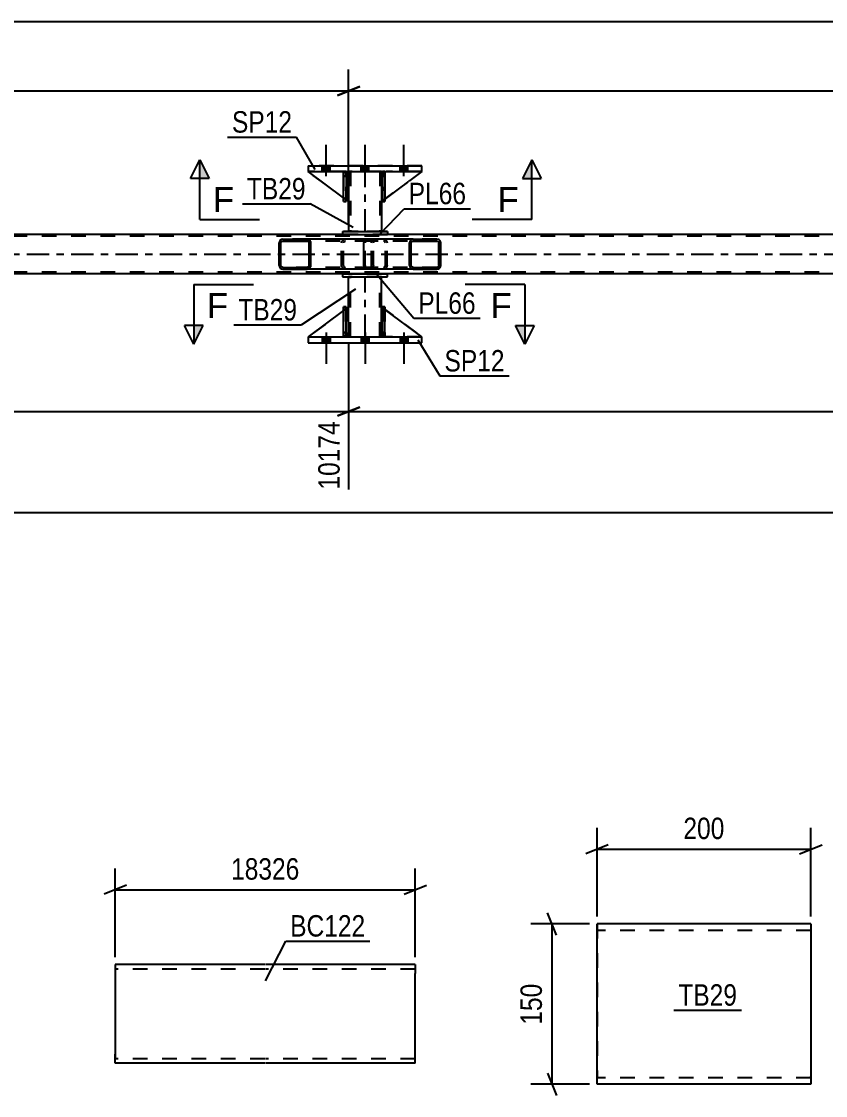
# Model space of a CAD drawing. Header units: millimetres. Extents: x 0 to 841, y 0 to 594.
# Drawn here: x 447.6 to 555, y 128.1 to 271.7 of the extents above; entities that cross this region are included whole.
import ezdxf

# ---------------------------------------------------------------- set-up
doc = ezdxf.new("R2010")
doc.units = ezdxf.units.MM
doc.linetypes.add('DXK_LINE_DOT2', pattern=[3.9198, 1.9599, -1.9599])
doc.linetypes.add('DXK_LINE_DOT3', pattern=[5.9187, 2.979, -0.9799, 0.9799, -0.9799])
doc.styles.add('Arial', font='ARIAL.TTF', dxfattribs={"height": 0.2})
doc.styles.add('Arial Narrow', font='ARIALN.TTF', dxfattribs={"height": 0.2})

# ---------------------------------------------------------------- blocks, each defined once
blk = doc.blocks.new('Bolt-272366259-3240 - 3237')
at = {"linetype": 'Continuous'}
for points in [[(487.76, 251.58), (488.8, 251.58), (488.8, 252.38), (487.76, 252.38)], [(487.76, 251.58), (488.8, 251.58), (488.8, 252.38), (487.76, 252.38)], [(487.76, 251.58), (488.8, 251.58), (488.8, 252.38), (487.76, 252.38)], [(492.96, 251.58), (494, 251.58), (494, 252.38), (492.96, 252.38)], [(492.96, 251.58), (494, 251.58), (494, 252.38), (492.96, 252.38)], [(498.16, 251.58), (499.2, 251.58), (499.2, 252.38), (498.16, 252.38)], [(498.16, 251.58), (499.2, 251.58), (499.2, 252.38), (498.16, 252.38)], [(498.16, 251.58), (499.2, 251.58), (499.2, 252.38), (498.16, 252.38)]]:
    blk.add_hatch(color=1, dxfattribs=at).paths.add_polyline_path(points)
at = {"color": 1, "linetype": 'Continuous'}
for p, q in [((488.28, 250.98), (488.28, 255.18)), ((488.28, 250.98), (488.28, 255.18)), ((488.28, 250.98), (488.28, 255.18)), ((493.48, 250.98), (493.48, 255.18)), ((493.48, 250.98), (493.48, 255.18)), ((498.68, 250.98), (498.68, 255.18)), ((498.68, 250.98), (498.68, 255.18)), ((498.68, 250.98), (498.68, 255.18)), ((487.76, 251.58), (487.76, 252.38)), ((487.76, 251.58), (487.76, 252.38)), ((487.76, 251.58), (487.76, 252.38)), ((488.8, 251.58), (488.8, 252.38)), ((488.8, 251.58), (488.8, 252.38)), ((488.8, 251.58), (488.8, 252.38)), ((492.96, 251.58), (492.96, 252.38)), ((492.96, 251.58), (492.96, 252.38)), ((494, 251.58), (494, 252.38)), ((494, 251.58), (494, 252.38)), ((498.16, 251.58), (498.16, 252.38)), ((498.16, 251.58), (498.16, 252.38)), ((498.16, 251.58), (498.16, 252.38)), ((499.2, 251.58), (499.2, 252.38)), ((499.2, 251.58), (499.2, 252.38)), ((499.2, 251.58), (499.2, 252.38))]:
    blk.add_line(p, q, dxfattribs=at)
blk = doc.blocks.new('Bolt-272366259-3239 - 3237')
at = {"linetype": 'Continuous'}
for points in [[(488.8, 229.5), (487.76, 229.5), (487.76, 228.7), (488.8, 228.7)], [(488.8, 229.5), (487.76, 229.5), (487.76, 228.7), (488.8, 228.7)], [(488.8, 229.5), (487.76, 229.5), (487.76, 228.7), (488.8, 228.7)], [(494, 229.5), (492.96, 229.5), (492.96, 228.7), (494, 228.7)], [(494, 229.5), (492.96, 229.5), (492.96, 228.7), (494, 228.7)], [(499.2, 229.5), (498.16, 229.5), (498.16, 228.7), (499.2, 228.7)], [(499.2, 229.5), (498.16, 229.5), (498.16, 228.7), (499.2, 228.7)], [(499.2, 229.5), (498.16, 229.5), (498.16, 228.7), (499.2, 228.7)]]:
    blk.add_hatch(color=1, dxfattribs=at).paths.add_polyline_path(points)
at = {"color": 1, "linetype": 'Continuous'}
for p, q in [((488.28, 230.1), (488.28, 225.9)), ((488.28, 230.1), (488.28, 225.9)), ((488.28, 230.1), (488.28, 225.9)), ((493.48, 230.1), (493.48, 225.9)), ((493.48, 230.1), (493.48, 225.9)), ((498.68, 230.1), (498.68, 225.9)), ((498.68, 230.1), (498.68, 225.9)), ((498.68, 230.1), (498.68, 225.9)), ((487.76, 229.5), (487.76, 228.7)), ((487.76, 229.5), (487.76, 228.7)), ((487.76, 229.5), (487.76, 228.7)), ((488.8, 229.5), (488.8, 228.7)), ((488.8, 229.5), (488.8, 228.7)), ((488.8, 229.5), (488.8, 228.7)), ((492.96, 229.5), (492.96, 228.7)), ((492.96, 229.5), (492.96, 228.7)), ((494, 229.5), (494, 228.7)), ((494, 229.5), (494, 228.7)), ((498.16, 229.5), (498.16, 228.7)), ((498.16, 229.5), (498.16, 228.7)), ((498.16, 229.5), (498.16, 228.7)), ((499.2, 229.5), (499.2, 228.7)), ((499.2, 229.5), (499.2, 228.7)), ((499.2, 229.5), (499.2, 228.7))]:
    blk.add_line(p, q, dxfattribs=at)
blk = doc.blocks.new('Part-272366259-3374 - 3237')
at = {"color": 7, "linetype": 'DXK_LINE_DOT2'}
for p, q in [((495.68, 230.1), (495.68, 233.5)), ((495.68, 233.5), (501.08, 229.5)), ((495.68, 233.5), (495.68, 230.1)), ((496.28, 229.5), (495.68, 230.1)), ((495.68, 230.1), (495.68, 230.1)), ((495.68, 230.1), (496.28, 229.5)), ((501.08, 229.5), (496.28, 229.5))]:
    blk.add_line(p, q, dxfattribs=at)
blk = doc.blocks.new('Part-272366259-3257 - 3237')
at = {"color": 2, "linetype": 'Continuous'}
for p, q in [((491.28, 233.5), (491.28, 237.5)), ((495.68, 233.5), (495.68, 237.5)), ((491.28, 229.5), (491.28, 230.1)), ((495.68, 229.5), (495.68, 230.1))]:
    blk.add_line(p, q, dxfattribs=at)
at = {"color": 7, "linetype": 'DXK_LINE_DOT2'}
for p, q in [((495.68, 237.5), (491.28, 237.5)), ((491.52, 229.5), (491.52, 237.5)), ((495.44, 229.5), (495.44, 237.5)), ((491.28, 230.1), (491.28, 233.5)), ((495.68, 230.1), (495.68, 233.5)), ((491.28, 229.5), (495.68, 229.5))]:
    blk.add_line(p, q, dxfattribs=at)
at = {"color": 7, "linetype": 'DXK_LINE_DOT3'}
blk.add_line((493.48, 229.5), (493.48, 237.5), dxfattribs=at)
blk = doc.blocks.new('Part-272366259-3321 - 3237')
at = {"color": 2, "linetype": 'Continuous'}
for p, q in [((491.28, 251.58), (491.28, 250.98)), ((495.68, 251.58), (495.68, 250.98)), ((491.28, 247.58), (491.28, 243.58)), ((495.68, 247.58), (495.68, 243.58))]:
    blk.add_line(p, q, dxfattribs=at)
at = {"color": 7, "linetype": 'DXK_LINE_DOT2'}
for p, q in [((495.68, 251.58), (491.28, 251.58)), ((491.52, 251.58), (491.52, 243.58)), ((495.44, 251.58), (495.44, 243.58)), ((491.28, 250.98), (491.28, 247.58)), ((495.68, 250.98), (495.68, 247.58)), ((495.68, 243.58), (491.28, 243.58))]:
    blk.add_line(p, q, dxfattribs=at)
at = {"color": 7, "linetype": 'DXK_LINE_DOT3'}
blk.add_line((493.48, 243.58), (493.48, 251.58), dxfattribs=at)
blk = doc.blocks.new('Part-272366259-3393 - 3237')
at = {"color": 7, "linetype": 'DXK_LINE_DOT2'}
for p, q in [((491.28, 233.5), (485.88, 229.5)), ((491.28, 230.1), (491.28, 233.5)), ((490.68, 229.5), (491.28, 230.1)), ((485.88, 229.5), (490.68, 229.5))]:
    blk.add_line(p, q, dxfattribs=at)
blk = doc.blocks.new('Part-272366259-3258 - 3237')
at = {"color": 7, "linetype": 'DXK_LINE_DOT2'}
for p, q in [((495.81, 250.98), (495.81, 251.58)), ((495.81, 251.58), (495.81, 251.58)), ((495.81, 251.58), (495.81, 247.58)), ((495.81, 251.58), (496.13, 251.58)), ((496.13, 251.58), (496.13, 250.98)), ((496.13, 247.58), (496.13, 251.58)), ((495.81, 247.58), (495.81, 250.98)), ((495.81, 250.98), (496.13, 250.98)), ((496.13, 250.98), (496.13, 247.58)), ((495.81, 247.58), (496.13, 247.58))]:
    blk.add_line(p, q, dxfattribs=at)
blk = doc.blocks.new('Part-272366259-3388 - 3237')
at = {"linetype": 'Continuous'}
h = blk.add_hatch(dxfattribs=at)
h.set_pattern_fill('', scale=0.7, style=0, pattern_type=0)
h.set_pattern_definition([(45, (503.5504, 242.2488), (-1.57154, 1.57154), [])])
h.paths.add_polyline_path([(503.59, 242.07), (503.55, 242.25), (503.44, 242.4), (503.28, 242.51), (503.09, 242.55), (499.9, 242.55), (499.71, 242.51), (499.55, 242.4), (499.44, 242.25), (499.4, 242.07), (499.4, 239.03), (499.44, 238.84), (499.55, 238.69), (499.71, 238.58), (499.9, 238.55), (503.09, 238.55), (503.28, 238.58), (503.44, 238.69), (503.55, 238.84), (503.59, 239.03)])
h.paths.add_polyline_path([(503.32, 238.93), (503.26, 238.86), (503.18, 238.8), (503.09, 238.79), (499.9, 238.79), (499.81, 238.8), (499.72, 238.86), (499.67, 238.93), (499.65, 239.03), (499.65, 242.07), (499.67, 242.16), (499.72, 242.23), (499.81, 242.29), (499.9, 242.31), (503.09, 242.31), (503.18, 242.29), (503.26, 242.23), (503.32, 242.16), (503.34, 242.07), (503.34, 239.03)])
at = {"color": 2, "linetype": 'Continuous'}
for p, q in [((493.33, 242.07), (493.35, 242.25)), ((493.33, 239.03), (493.33, 242.07)), ((493.35, 242.25), (493.41, 242.4)), ((493.41, 242.4), (493.5, 242.51)), ((493.5, 242.51), (493.6, 242.55)), ((499.9, 242.55), (493.6, 242.55)), ((499.44, 242.25), (499.4, 242.07)), ((499.4, 239.03), (499.4, 242.07)), ((499.65, 242.07), (499.67, 242.16)), ((499.65, 239.03), (499.65, 242.07)), ((499.67, 242.16), (499.72, 242.23)), ((499.9, 242.55), (499.71, 242.51)), ((499.72, 242.23), (499.81, 242.29)), ((499.81, 242.29), (499.9, 242.31)), ((499.9, 242.55), (503.09, 242.55)), ((499.9, 242.31), (503.09, 242.31)), ((503.28, 242.51), (503.09, 242.55)), ((503.09, 242.31), (503.18, 242.29)), ((503.18, 242.29), (503.26, 242.23)), ((503.26, 242.23), (503.32, 242.16)), ((503.32, 242.16), (503.34, 242.07)), ((503.34, 239.03), (503.34, 242.07)), ((503.59, 242.07), (503.55, 242.25)), ((503.59, 239.03), (503.59, 242.07)), ((493.35, 238.84), (493.33, 239.03)), ((493.41, 238.69), (493.35, 238.84)), ((493.5, 238.58), (493.41, 238.69)), ((493.6, 238.55), (493.5, 238.58)), ((499.9, 238.55), (493.6, 238.55)), ((499.4, 239.03), (499.44, 238.84)), ((499.67, 238.93), (499.65, 239.03)), ((499.72, 238.86), (499.67, 238.93)), ((499.71, 238.58), (499.9, 238.55)), ((499.81, 238.8), (499.72, 238.86)), ((499.9, 238.79), (499.81, 238.8)), ((499.9, 238.79), (503.09, 238.79)), ((499.9, 238.55), (503.09, 238.55)), ((503.18, 238.8), (503.09, 238.79)), ((503.09, 238.55), (503.28, 238.58)), ((503.26, 238.86), (503.18, 238.8)), ((503.32, 238.93), (503.26, 238.86)), ((503.34, 239.03), (503.32, 238.93)), ((503.55, 238.84), (503.59, 239.03))]:
    blk.add_line(p, q, dxfattribs=at)
at = {"color": 7, "linetype": 'DXK_LINE_DOT2'}
for p, q in [((493.48, 242.16), (493.47, 242.07)), ((493.47, 239.03), (493.47, 242.07)), ((493.51, 242.23), (493.48, 242.16)), ((493.55, 242.29), (493.51, 242.23)), ((493.6, 242.31), (493.55, 242.29)), ((503.09, 242.31), (493.6, 242.31)), ((494.59, 242.31), (494.59, 242.55)), ((495.94, 242.55), (496.13, 242.51)), ((496.03, 242.29), (495.94, 242.31)), ((496.11, 242.23), (496.03, 242.29)), ((496.17, 242.16), (496.11, 242.23)), ((496.19, 242.07), (496.17, 242.16)), ((496.19, 239.03), (496.19, 242.07)), ((496.4, 242.25), (496.44, 242.07)), ((496.44, 239.03), (496.44, 242.07)), ((503.09, 242.55), (499.9, 242.55)), ((493.47, 239.03), (493.48, 238.93)), ((493.48, 238.93), (493.51, 238.86)), ((493.51, 238.86), (493.55, 238.8)), ((493.55, 238.8), (493.6, 238.79)), ((503.09, 238.79), (493.6, 238.79)), ((494.59, 238.55), (494.59, 238.79)), ((495.94, 238.79), (496.03, 238.8)), ((496.13, 238.58), (495.94, 238.55)), ((496.03, 238.8), (496.11, 238.86)), ((496.11, 238.86), (496.17, 238.93)), ((496.17, 238.93), (496.19, 239.03)), ((496.44, 239.03), (496.4, 238.84)), ((503.09, 238.55), (499.9, 238.55))]:
    blk.add_line(p, q, dxfattribs=at)
for centre, start, end in [((495.95, 242.05), 23.8494, 68.8059), ((495.95, 239.04), 291.1941, 336.1506)]:
    blk.add_arc(centre, 0.492, start, end, dxfattribs=at)
at = {"color": 2, "linetype": 'Continuous'}
for centre, start, end in [((499.89, 242.05), 111.1941, 156.1506), ((503.1, 242.05), 23.8494, 68.8059), ((499.89, 239.04), 203.8494, 248.8059), ((503.1, 239.04), 291.1941, 336.1506)]:
    blk.add_arc(centre, 0.492, start, end, dxfattribs=at)
blk = doc.blocks.new('Part-272366259-3263 - 3237')
at = {"color": 2, "linetype": 'Continuous'}
for p, q in [((485.88, 252.38), (501.08, 252.38)), ((485.88, 252.38), (485.88, 251.58)), ((485.88, 251.58), (501.08, 251.58)), ((501.08, 251.58), (501.08, 252.38))]:
    blk.add_line(p, q, dxfattribs=at)
at = {"color": 7, "linetype": 'DXK_LINE_DOT2'}
for p, q in [((501.08, 252.38), (485.88, 252.38)), ((485.88, 251.58), (501.08, 251.58))]:
    blk.add_line(p, q, dxfattribs=at)
blk = doc.blocks.new('Part-272366259-3264 - 3237')
at = {"linetype": 'Continuous'}
h = blk.add_hatch(dxfattribs=at)
h.set_pattern_fill('', scale=0.7, style=0, pattern_type=0)
h.set_pattern_definition([(45, (486.2054, 242.2488), (-1.57154, 1.57154), [])])
h.paths.add_polyline_path([(486.24, 242.07), (486.21, 242.25), (486.09, 242.4), (485.93, 242.51), (485.73, 242.55), (482.5, 242.55), (482.3, 242.51), (482.14, 242.4), (482.03, 242.25), (481.99, 242.07), (481.99, 239.03), (482.03, 238.84), (482.14, 238.69), (482.3, 238.58), (482.5, 238.55), (485.73, 238.55), (485.93, 238.58), (486.09, 238.69), (486.21, 238.84), (486.24, 239.03)])
h.paths.add_polyline_path([(485.97, 238.93), (485.91, 238.86), (485.83, 238.8), (485.73, 238.79), (482.5, 238.79), (482.4, 238.8), (482.32, 238.86), (482.26, 238.93), (482.24, 239.03), (482.24, 242.07), (482.26, 242.16), (482.32, 242.23), (482.4, 242.29), (482.5, 242.31), (485.73, 242.31), (485.83, 242.29), (485.91, 242.23), (485.97, 242.16), (485.99, 242.07), (485.99, 239.03)])
at = {"color": 2, "linetype": 'Continuous'}
for p, q in [((482.03, 242.25), (481.99, 242.07)), ((481.99, 239.03), (481.99, 242.07)), ((482.24, 242.07), (482.26, 242.16)), ((482.24, 239.03), (482.24, 242.07)), ((482.26, 242.16), (482.32, 242.23)), ((482.5, 242.55), (482.3, 242.51)), ((482.32, 242.23), (482.4, 242.29)), ((482.4, 242.29), (482.5, 242.31)), ((482.5, 242.55), (485.73, 242.55)), ((482.5, 242.31), (485.73, 242.31)), ((493.6, 242.55), (485.73, 242.55)), ((485.93, 242.51), (485.73, 242.55)), ((485.73, 242.31), (485.83, 242.29)), ((485.83, 242.29), (485.91, 242.23)), ((485.91, 242.23), (485.97, 242.16)), ((485.97, 242.16), (485.99, 242.07)), ((485.99, 239.03), (485.99, 242.07)), ((486.24, 242.07), (486.21, 242.25)), ((486.24, 239.03), (486.24, 242.07)), ((481.99, 239.03), (482.03, 238.84)), ((482.26, 238.93), (482.24, 239.03)), ((482.32, 238.86), (482.26, 238.93)), ((482.3, 238.58), (482.5, 238.55)), ((482.4, 238.8), (482.32, 238.86)), ((482.5, 238.79), (482.4, 238.8)), ((482.5, 238.79), (485.73, 238.79)), ((482.5, 238.55), (485.73, 238.55)), ((485.83, 238.8), (485.73, 238.79)), ((485.73, 238.55), (485.93, 238.58)), ((493.6, 238.55), (485.73, 238.55)), ((485.91, 238.86), (485.83, 238.8)), ((485.97, 238.93), (485.91, 238.86)), ((485.99, 239.03), (485.97, 238.93)), ((486.21, 238.84), (486.24, 239.03))]:
    blk.add_line(p, q, dxfattribs=at)
at = {"color": 7, "linetype": 'DXK_LINE_DOT2'}
for p, q in [((485.73, 242.55), (482.5, 242.55)), ((494.08, 242.31), (482.5, 242.31)), ((490.34, 242.07), (490.38, 242.25)), ((490.34, 239.03), (490.34, 242.07)), ((490.61, 242.16), (490.59, 242.07)), ((490.59, 239.03), (490.59, 242.07)), ((490.67, 242.23), (490.61, 242.16)), ((490.65, 242.51), (490.85, 242.55)), ((490.67, 242.23), (490.69, 242.25)), ((490.69, 242.25), (490.75, 242.29)), ((490.75, 242.29), (490.85, 242.31)), ((494.08, 242.55), (493.6, 242.55)), ((494.08, 242.55), (494.28, 242.51)), ((494.18, 242.29), (494.08, 242.31)), ((494.26, 242.23), (494.18, 242.29)), ((494.32, 242.16), (494.26, 242.23)), ((494.34, 242.07), (494.32, 242.16)), ((494.34, 239.03), (494.34, 242.07)), ((494.55, 242.25), (494.59, 242.07)), ((494.59, 239.03), (494.59, 242.07)), ((494.08, 238.79), (482.5, 238.79)), ((485.73, 238.55), (482.5, 238.55)), ((490.38, 238.84), (490.34, 239.03)), ((490.59, 239.03), (490.61, 238.93)), ((490.61, 238.93), (490.67, 238.86)), ((490.85, 238.55), (490.65, 238.58)), ((490.67, 238.86), (490.75, 238.8)), ((490.75, 238.8), (490.85, 238.79)), ((494.08, 238.55), (493.6, 238.55)), ((494.08, 238.79), (494.18, 238.8)), ((494.28, 238.58), (494.08, 238.55)), ((494.18, 238.8), (494.26, 238.86)), ((494.26, 238.86), (494.32, 238.93)), ((494.32, 238.93), (494.34, 239.03)), ((494.59, 239.03), (494.55, 238.84))]:
    blk.add_line(p, q, dxfattribs=at)
at = {"color": 2, "linetype": 'Continuous'}
for centre, start, end in [((482.48, 242.04), 110.7583, 155.68), ((485.75, 242.04), 24.32, 69.2417), ((482.48, 239.05), 204.32, 249.2417), ((485.75, 239.05), 290.7583, 335.68)]:
    blk.add_arc(centre, 0.496, start, end, dxfattribs=at)
at = {"color": 7, "linetype": 'DXK_LINE_DOT2'}
for centre, start, end in [((490.83, 242.04), 110.7583, 155.68), ((494.1, 242.04), 24.32, 69.2417), ((490.83, 239.05), 204.32, 249.2417), ((494.1, 239.05), 290.7583, 335.68)]:
    blk.add_arc(centre, 0.496, start, end, dxfattribs=at)
blk = doc.blocks.new('Part-272366259-3265 - 3237')
at = {"color": 7, "linetype": 'DXK_LINE_DOT2'}
for p, q in [((490.61, 250.98), (490.61, 251.58)), ((490.61, 251.58), (490.61, 251.58)), ((490.61, 251.58), (490.61, 247.58)), ((490.61, 251.58), (490.93, 251.58)), ((490.93, 251.58), (490.93, 250.98)), ((490.93, 247.58), (490.93, 251.58)), ((490.61, 247.58), (490.61, 250.98)), ((490.61, 250.98), (490.93, 250.98)), ((490.93, 250.98), (490.93, 247.58)), ((490.61, 247.58), (490.93, 247.58))]:
    blk.add_line(p, q, dxfattribs=at)
blk = doc.blocks.new('Part-272366259-3266 - 3237')
at = {"color": 2, "linetype": 'Continuous'}
for p, q in [((496.13, 251.58), (495.81, 251.58)), ((495.81, 247.58), (495.81, 251.58)), ((496.13, 251.58), (496.13, 251.58)), ((496.13, 251.58), (496.13, 247.58)), ((496.13, 247.58), (495.81, 247.58))]:
    blk.add_line(p, q, dxfattribs=at)
at = {"color": 7, "linetype": 'DXK_LINE_DOT2'}
for p, q in [((495.81, 251.58), (495.81, 250.98)), ((496.13, 250.98), (496.13, 251.58)), ((496.13, 250.98), (495.81, 250.98)), ((495.81, 250.98), (495.81, 247.58)), ((496.13, 247.58), (496.13, 250.98))]:
    blk.add_line(p, q, dxfattribs=at)
blk = doc.blocks.new('Part-272366259-3267 - 3237')
at = {"color": 2, "linetype": 'Continuous'}
for p, q in [((490.93, 251.58), (490.61, 251.58)), ((490.61, 247.58), (490.61, 251.58)), ((490.93, 251.58), (490.93, 251.58)), ((490.93, 251.58), (490.93, 247.58)), ((490.93, 247.58), (490.61, 247.58))]:
    blk.add_line(p, q, dxfattribs=at)
at = {"color": 7, "linetype": 'DXK_LINE_DOT2'}
for p, q in [((490.61, 251.58), (490.61, 250.98)), ((490.93, 250.98), (490.93, 251.58)), ((490.93, 250.98), (490.61, 250.98)), ((490.61, 250.98), (490.61, 247.58)), ((490.93, 247.58), (490.93, 250.98))]:
    blk.add_line(p, q, dxfattribs=at)
blk = doc.blocks.new('Part-272366259-3270 - 3237')
at = {"color": 7, "linetype": 'DXK_LINE_DOT2'}
for p, q in [((491.28, 247.58), (485.88, 251.58)), ((485.88, 251.58), (490.68, 251.58)), ((490.68, 251.58), (491.28, 250.98)), ((491.28, 250.98), (491.28, 247.58))]:
    blk.add_line(p, q, dxfattribs=at)
blk = doc.blocks.new('Part-272366259-3355 - 3237')
at = {"color": 2, "linetype": 'Continuous'}
for p, q in [((490.48, 237.9), (490.48, 237.5)), ((490.48, 237.9), (496.48, 237.9)), ((490.48, 237.5), (496.48, 237.5)), ((496.48, 237.5), (496.48, 237.9))]:
    blk.add_line(p, q, dxfattribs=at)
at = {"color": 7, "linetype": 'DXK_LINE_DOT2'}
for p, q in [((496.48, 237.9), (490.48, 237.9)), ((490.48, 237.5), (496.48, 237.5))]:
    blk.add_line(p, q, dxfattribs=at)
blk = doc.blocks.new('Part-272366259-3298 - 3237')
at = {"color": 7, "linetype": 'DXK_LINE_DOT2'}
for p, q in [((758, 242.95), (99.08, 242.95)), ((496.48, 243.19), (490.48, 243.19)), ((758, 238.15), (99.08, 238.15))]:
    blk.add_line(p, q, dxfattribs=at)
at = {"color": 2, "linetype": 'Continuous'}
for p, q in [((490.48, 243.19), (241.07, 243.19)), ((660.75, 243.19), (496.48, 243.19)), ((758, 237.91), (241.07, 237.91))]:
    blk.add_line(p, q, dxfattribs=at)
at = {"color": 7, "linetype": 'DXK_LINE_DOT3'}
blk.add_line((99.08, 240.55), (758, 240.55), dxfattribs=at)
blk = doc.blocks.new('Part-272366259-3301 - 3237')
at = {"color": 7, "linetype": 'DXK_LINE_DOT2'}
for p, q in [((495.68, 250.98), (496.28, 251.58)), ((496.13, 251.43), (495.81, 251.11)), ((501.08, 251.58), (496.28, 251.58)), ((495.68, 250.98), (495.68, 247.58)), ((495.68, 247.58), (496.13, 247.91))]:
    blk.add_line(p, q, dxfattribs=at)
at = {"color": 2, "linetype": 'Continuous'}
for p, q in [((496.28, 251.58), (496.13, 251.43)), ((501.08, 251.58), (496.13, 247.91)), ((495.81, 251.11), (495.68, 250.98)), ((495.68, 250.98), (495.68, 247.58)), ((495.68, 250.98), (495.68, 250.98)), ((495.81, 247.68), (495.68, 247.58))]:
    blk.add_line(p, q, dxfattribs=at)
blk = doc.blocks.new('Part-272366259-3302 - 3237')
at = {"color": 7, "linetype": 'DXK_LINE_DOT2'}
for p, q in [((496.13, 233.5), (495.81, 233.5)), ((495.81, 230.1), (495.81, 233.5)), ((495.81, 229.5), (495.81, 233.5)), ((496.13, 233.5), (496.13, 230.1)), ((496.13, 229.5), (496.13, 233.5)), ((496.13, 230.1), (495.81, 230.1)), ((495.81, 229.5), (495.81, 230.1)), ((496.13, 230.1), (496.13, 229.5)), ((496.13, 229.5), (495.81, 229.5)), ((496.13, 229.5), (496.13, 229.5))]:
    blk.add_line(p, q, dxfattribs=at)
blk = doc.blocks.new('Part-272366259-3371 - 3237')
at = {"color": 2, "linetype": 'Continuous'}
for p, q in [((490.61, 233.01), (485.89, 229.5)), ((491.28, 233.5), (490.93, 233.24)), ((491.28, 230.1), (491.28, 233.5)), ((491.28, 230.1), (490.93, 229.75))]:
    blk.add_line(p, q, dxfattribs=at)
at = {"color": 7, "linetype": 'DXK_LINE_DOT2'}
for p, q in [((490.93, 233.24), (490.61, 233.01)), ((490.68, 229.5), (490.93, 229.75)), ((485.88, 229.5), (485.89, 229.5)), ((485.89, 229.5), (485.88, 229.5)), ((485.88, 229.5), (490.68, 229.5))]:
    blk.add_line(p, q, dxfattribs=at)
blk = doc.blocks.new('Part-272366259-3308 - 3237')
at = {"color": 2, "linetype": 'Continuous'}
for p, q in [((490.61, 248.08), (485.88, 251.58)), ((490.93, 251.34), (491.28, 250.98)), ((491.28, 250.98), (491.28, 247.58)), ((491.28, 247.58), (490.93, 247.85))]:
    blk.add_line(p, q, dxfattribs=at)
at = {"color": 7, "linetype": 'DXK_LINE_DOT2'}
for p, q in [((490.68, 251.58), (485.88, 251.58)), ((490.93, 251.34), (490.68, 251.58)), ((490.93, 247.85), (490.61, 248.08))]:
    blk.add_line(p, q, dxfattribs=at)
blk = doc.blocks.new('Part-272366259-3311 - 3237')
at = {"color": 7, "linetype": 'DXK_LINE_DOT2'}
for p, q in [((496.28, 251.58), (495.68, 250.98)), ((495.68, 247.58), (501.08, 251.58)), ((495.68, 250.98), (496.28, 251.58)), ((501.08, 251.58), (496.28, 251.58)), ((495.68, 250.98), (495.68, 247.58)), ((495.68, 250.98), (495.68, 250.98)), ((495.68, 250.98), (495.68, 247.58))]:
    blk.add_line(p, q, dxfattribs=at)
blk = doc.blocks.new('Part-272366259-3326 - 3237')
at = {"color": 2, "linetype": 'Continuous'}
for p, q in [((490.48, 243.58), (490.48, 243.18)), ((490.48, 243.58), (496.48, 243.58)), ((490.48, 243.18), (496.48, 243.18)), ((496.48, 243.58), (496.48, 243.18))]:
    blk.add_line(p, q, dxfattribs=at)
at = {"color": 7, "linetype": 'DXK_LINE_DOT2'}
for p, q in [((496.48, 243.58), (490.48, 243.58)), ((496.48, 243.18), (490.48, 243.18))]:
    blk.add_line(p, q, dxfattribs=at)
blk = doc.blocks.new('Part-272366259-3377 - 3237')
at = {"color": 2, "linetype": 'Continuous'}
for p, q in [((495.68, 233.5), (495.68, 233.5)), ((495.68, 230.1), (495.68, 233.5)), ((495.81, 233.41), (495.68, 233.5)), ((501.08, 229.5), (496.13, 233.17)), ((495.68, 230.1), (495.68, 230.1)), ((495.81, 229.98), (495.68, 230.1)), ((496.28, 229.5), (496.13, 229.66))]:
    blk.add_line(p, q, dxfattribs=at)
at = {"color": 7, "linetype": 'DXK_LINE_DOT2'}
for p, q in [((495.68, 230.1), (495.68, 233.5)), ((496.13, 233.17), (495.81, 233.41)), ((496.28, 229.5), (495.68, 230.1)), ((496.13, 229.66), (495.81, 229.98)), ((501.08, 229.5), (496.28, 229.5))]:
    blk.add_line(p, q, dxfattribs=at)
blk = doc.blocks.new('Part-272366259-3382 - 3237')
at = {"color": 2, "linetype": 'Continuous'}
for p, q in [((485.88, 229.5), (485.88, 228.7)), ((485.88, 229.5), (501.08, 229.5)), ((485.88, 228.7), (501.08, 228.7)), ((501.08, 228.7), (501.08, 229.5))]:
    blk.add_line(p, q, dxfattribs=at)
at = {"color": 7, "linetype": 'DXK_LINE_DOT2'}
for p, q in [((485.88, 229.5), (501.08, 229.5)), ((485.88, 228.7), (501.08, 228.7))]:
    blk.add_line(p, q, dxfattribs=at)
blk = doc.blocks.new('Part-272366259-3389 - 3237')
at = {"color": 2, "linetype": 'Continuous'}
for p, q in [((495.81, 229.5), (495.81, 233.5)), ((495.81, 233.5), (496.13, 233.5)), ((496.13, 229.5), (496.13, 233.5)), ((495.81, 229.5), (495.81, 229.5)), ((496.13, 229.5), (495.81, 229.5))]:
    blk.add_line(p, q, dxfattribs=at)
at = {"color": 7, "linetype": 'DXK_LINE_DOT2'}
for p, q in [((495.81, 233.5), (495.81, 230.1)), ((496.13, 230.1), (496.13, 233.5)), ((495.81, 230.1), (495.81, 229.5)), ((495.81, 230.1), (496.13, 230.1)), ((496.13, 229.5), (496.13, 230.1)), ((495.81, 229.5), (495.81, 229.5))]:
    blk.add_line(p, q, dxfattribs=at)
blk = doc.blocks.new('Part-272366259-3390 - 3237')
at = {"color": 2, "linetype": 'Continuous'}
for p, q in [((490.61, 229.5), (490.61, 233.5)), ((490.61, 233.5), (490.93, 233.5)), ((490.93, 229.5), (490.93, 233.5)), ((490.61, 229.5), (490.61, 229.5)), ((490.93, 229.5), (490.61, 229.5))]:
    blk.add_line(p, q, dxfattribs=at)
at = {"color": 7, "linetype": 'DXK_LINE_DOT2'}
for p, q in [((490.61, 233.5), (490.61, 230.1)), ((490.93, 230.1), (490.93, 233.5)), ((490.61, 230.1), (490.61, 229.5)), ((490.61, 230.1), (490.93, 230.1)), ((490.93, 229.5), (490.93, 230.1)), ((490.61, 229.5), (490.61, 229.5))]:
    blk.add_line(p, q, dxfattribs=at)
blk = doc.blocks.new('Part-272366259-3420 - 3237')
at = {"color": 7, "linetype": 'DXK_LINE_DOT2'}
for p, q in [((490.93, 233.5), (490.61, 233.5)), ((490.61, 230.1), (490.61, 233.5)), ((490.61, 229.5), (490.61, 233.5)), ((490.93, 233.5), (490.93, 230.1)), ((490.93, 229.5), (490.93, 233.5)), ((490.93, 230.1), (490.61, 230.1)), ((490.61, 229.5), (490.61, 230.1)), ((490.93, 230.1), (490.93, 229.5)), ((490.93, 229.5), (490.61, 229.5)), ((490.93, 229.5), (490.93, 229.5))]:
    blk.add_line(p, q, dxfattribs=at)
blk = doc.blocks.new('Part-272366259-2496 - 2492')
at = {"color": 2, "linetype": 'Continuous'}
for p, q in [((524.48, 149.29), (524.48, 151.01)), ((524.48, 151.01), (524.48, 151.01)), ((553.05, 151.01), (524.48, 151.01)), ((553.05, 151.01), (553.05, 150.88)), ((553.05, 150.88), (553.05, 150.51)), ((553.05, 150.51), (553.05, 149.29)), ((524.48, 129.58), (524.48, 149.29)), ((553.05, 149.29), (553.05, 129.58)), ((524.48, 129.58), (524.48, 129.58)), ((553.05, 129.58), (524.48, 129.58))]:
    blk.add_line(p, q, dxfattribs=at)
at = {"color": 7, "linetype": 'DXK_LINE_DOT2'}
for p, q in [((524.48, 151.01), (524.48, 130.5)), ((524.48, 151.01), (524.48, 151.01)), ((553.05, 151.01), (553.05, 129.58)), ((524.48, 150.15), (524.48, 150.15)), ((553.05, 150.15), (524.48, 150.15)), ((524.48, 150.09), (524.48, 150.15)), ((524.48, 149.95), (524.48, 150.09)), ((524.48, 149.9), (524.48, 149.95)), ((524.48, 149.62), (524.48, 149.9)), ((553.05, 149.95), (553.05, 149.29)), ((524.48, 130.5), (524.48, 130.64)), ((524.48, 130.44), (524.48, 130.5)), ((524.48, 129.58), (524.48, 130.5)), ((524.48, 130.44), (524.48, 130.44)), ((553.05, 130.44), (524.48, 130.44)), ((524.48, 129.58), (524.48, 129.58)), ((553.05, 130.5), (553.05, 130.64)), ((553.05, 130.44), (553.05, 130.5))]:
    blk.add_line(p, q, dxfattribs=at)
blk = doc.blocks.new('Part-272366259-2155 - 2147')
at = {"color": 2, "linetype": 'Continuous'}
for p, q in [((460.09, 145.59), (460.09, 133.59)), ((480.09, 145.59), (460.09, 145.59)), ((500.19, 145.59), (480.19, 145.59)), ((500.19, 145.59), (500.19, 145.5)), ((500.19, 145.5), (500.19, 145.24)), ((500.19, 145.24), (500.19, 144.39)), ((500.19, 133.59), (500.19, 144.39)), ((460.09, 132.75), (460.09, 133.59)), ((500.19, 132.39), (500.19, 133.59)), ((460.09, 132.49), (460.09, 132.75)), ((460.09, 132.39), (460.09, 132.49)), ((480.09, 132.39), (460.09, 132.39)), ((500.19, 132.39), (480.19, 132.39))]:
    blk.add_line(p, q, dxfattribs=at)
at = {"color": 7, "linetype": 'DXK_LINE_DOT2'}
for p, q in [((500.19, 145.24), (500.19, 144.39)), ((480.09, 144.99), (460.09, 144.99)), ((500.19, 144.99), (480.19, 144.99)), ((460.09, 133.04), (460.09, 133.59)), ((460.09, 133.59), (460.09, 133.14)), ((460.09, 132.99), (460.09, 133.04)), ((460.09, 132.99), (460.09, 133.04)), ((460.09, 132.75), (460.09, 133.04)), ((480.09, 132.99), (460.09, 132.99)), ((460.09, 132.49), (460.09, 132.39)), ((500.19, 132.99), (480.19, 132.99)), ((500.19, 132.99), (500.19, 133.04)), ((500.19, 132.39), (500.19, 132.49))]:
    blk.add_line(p, q, dxfattribs=at)
blk = doc.blocks.new('StraightDimension-272366259-3495 - 3237')
at = {"color": 7, "linetype": 'Continuous'}
blk.add_line((89.82, 206), (767.26, 206), dxfattribs=at)
blk = doc.blocks.new('StraightDimension-272366259-3506 - 3237')
at = {"color": 7, "linetype": 'Continuous'}
for p, q in [((491.28, 244.58), (491.28, 265.23)), ((492.78, 262.98), (489.78, 261.78)), ((491.28, 262.38), (661.55, 262.38))]:
    blk.add_line(p, q, dxfattribs=at)
blk = doc.blocks.new('StraightDimension-272366259-3520 - 3237')
at = {"color": 7, "linetype": 'Continuous'}
for p, q in [((491.28, 244.58), (491.28, 265.23)), ((489.78, 261.78), (492.78, 262.98)), ((235.87, 262.38), (491.28, 262.38))]:
    blk.add_line(p, q, dxfattribs=at)
blk = doc.blocks.new('StraightDimension-272366259-3542 - 3237')
at = {"color": 7, "linetype": 'Continuous'}
for p, q in [((491.28, 228.5), (491.28, 209.08)), ((492.78, 220.12), (489.78, 218.92)), ((491.28, 219.52), (661.55, 219.52))]:
    blk.add_line(p, q, dxfattribs=at)
blk = doc.blocks.new('StraightDimension-272366259-3548 - 3237')
at = {"color": 7, "linetype": 'Continuous'}
for p, q in [((491.28, 228.5), (491.28, 209.08)), ((489.78, 218.92), (492.78, 220.12)), ((235.87, 219.52), (491.28, 219.52))]:
    blk.add_line(p, q, dxfattribs=at)
at = {"color": 0, "linetype": 'Continuous'}
blk.add_wipeout([(490.68, 218.82), (486.48, 218.82), (486.48, 208.48), (490.68, 208.48)], dxfattribs=at)
at = {"color": 3, "linetype": 'Continuous', "style": 'Arial Narrow'}
blk.add_text('10174', height=2.863, rotation=90.0002, dxfattribs=at).set_placement((490.08, 209.08))
blk = doc.blocks.new('StraightDimension-272366259-3580 - 3237')
at = {"color": 7, "linetype": 'Continuous'}
blk.add_line((90.46, 271.66), (766.62, 271.66), dxfattribs=at)
blk = doc.blocks.new('StraightDimension-272366259-2510 - 2492')
at = {"color": 7, "linetype": 'Continuous'}
for p, q in [((519.06, 149.51), (517.86, 152.51)), ((523.48, 151.01), (515.61, 151.01)), ((518.46, 129.58), (518.46, 151.01)), ((517.86, 131.08), (519.06, 128.08)), ((523.48, 129.58), (515.61, 129.58))]:
    blk.add_line(p, q, dxfattribs=at)
at = {"color": 0}
blk.add_wipeout([(517.71, 143.64), (513.51, 143.64), (513.51, 136.95), (517.71, 136.95)], dxfattribs=at)
at = {"color": 3, "style": 'Arial Narrow'}
blk.add_text('150', height=2.863, rotation=90.0002, dxfattribs=at).set_placement((517.11, 137.55))
blk = doc.blocks.new('StraightDimension-272366259-2499 - 2492')
at = {"color": 7, "linetype": 'Continuous'}
for p, q in [((524.48, 152.01), (524.48, 163.86)), ((553.05, 152.01), (553.05, 163.86)), ((525.98, 161.61), (522.98, 160.41)), ((524.48, 161.01), (553.05, 161.01)), ((551.55, 160.41), (554.55, 161.61))]:
    blk.add_line(p, q, dxfattribs=at)
at = {"color": 0}
blk.add_wipeout([(542.11, 161.76), (542.11, 165.96), (535.42, 165.96), (535.42, 161.76)], dxfattribs=at)
at = {"color": 3, "style": 'Arial Narrow'}
blk.add_text('200', height=2.863, dxfattribs=at).set_placement((536.02, 162.36))
blk = doc.blocks.new('StraightDimension-272366259-2158 - 2147')
at = {"color": 7, "linetype": 'Continuous'}
for p, q in [((460.09, 146.59), (460.09, 158.44)), ((500.19, 146.59), (500.19, 158.44)), ((461.59, 156.19), (458.59, 154.99)), ((460.09, 155.59), (500.19, 155.59)), ((498.69, 154.99), (501.69, 156.19))]:
    blk.add_line(p, q, dxfattribs=at)
at = {"color": 0}
blk.add_wipeout([(485.31, 156.34), (485.31, 160.54), (474.97, 160.54), (474.97, 156.34)], dxfattribs=at)
at = {"color": 3, "style": 'Arial Narrow'}
blk.add_text('18326', height=2.863, dxfattribs=at).set_placement((475.57, 156.94))
blk = doc.blocks.new('Mark-272366259-3253 - 3237')
at = {"color": 0}
blk.add_wipeout([(484.39, 231.69), (484.39, 234.69), (476.54, 234.69), (476.54, 231.69)], dxfattribs=at)
blk.add_wipeout([(484.39, 231.69), (484.39, 234.69), (476.54, 234.69), (476.54, 231.69)], dxfattribs=at)
at = {"color": 30, "linetype": 'Continuous'}
for p in [(492.18, 235.89), (475.94, 231.09)]:
    blk.add_line(p, (484.99, 231.09), dxfattribs=at)
at = {"color": 3, "style": 'Arial Narrow'}
blk.add_text('TB29', height=2.863, dxfattribs=at).set_placement((476.54, 231.69))
blk = doc.blocks.new('Mark-272366259-3317 - 3237')
at = {"color": 0}
blk.add_wipeout([(485.53, 247.87), (485.53, 250.87), (477.68, 250.87), (477.68, 247.87)], dxfattribs=at)
blk.add_wipeout([(485.53, 247.87), (485.53, 250.87), (477.68, 250.87), (477.68, 247.87)], dxfattribs=at)
at = {"color": 30, "linetype": 'Continuous'}
for p in [(477.08, 247.27), (491.88, 244.13)]:
    blk.add_line(p, (486.13, 247.27), dxfattribs=at)
at = {"color": 3, "style": 'Arial Narrow'}
blk.add_text('TB29', height=2.863, dxfattribs=at).set_placement((477.68, 247.87))
blk = doc.blocks.new('Mark-272366259-3378 - 3237')
at = {"color": 0}
blk.add_wipeout([(512.12, 224.87), (512.12, 227.87), (504.09, 227.87), (504.09, 224.87)], dxfattribs=at)
blk.add_wipeout([(512.12, 224.87), (512.12, 227.87), (504.09, 227.87), (504.09, 224.87)], dxfattribs=at)
at = {"color": 30, "linetype": 'Continuous'}
for p, q in [((500.53, 229.09), (503.49, 224.27)), ((503.49, 224.27), (512.72, 224.27))]:
    blk.add_line(p, q, dxfattribs=at)
at = {"color": 3, "style": 'Arial Narrow'}
blk.add_text('SP12', height=2.863, dxfattribs=at).set_placement((504.09, 224.87))
blk = doc.blocks.new('Mark-272366259-3322 - 3237')
at = {"color": 0}
blk.add_wipeout([(506.99, 247.23), (506.99, 250.23), (499.31, 250.23), (499.31, 247.23)], dxfattribs=at)
blk.add_wipeout([(506.99, 247.23), (506.99, 250.23), (499.31, 250.23), (499.31, 247.23)], dxfattribs=at)
at = {"color": 30, "linetype": 'Continuous'}
for p, q in [((495.48, 243.27), (498.71, 246.63)), ((498.71, 246.63), (507.59, 246.63))]:
    blk.add_line(p, q, dxfattribs=at)
at = {"color": 3, "style": 'Arial Narrow'}
blk.add_text('PL66', height=2.863, dxfattribs=at).set_placement((499.31, 247.23))
blk = doc.blocks.new('Mark-272366259-3259 - 3237')
at = {"color": 0}
blk.add_wipeout([(483.72, 256.8), (483.72, 259.8), (475.69, 259.8), (475.69, 256.8)], dxfattribs=at)
blk.add_wipeout([(483.72, 256.8), (483.72, 259.8), (475.69, 259.8), (475.69, 256.8)], dxfattribs=at)
at = {"color": 30, "linetype": 'Continuous'}
for p in [(475.09, 256.2), (486.82, 251.87)]:
    blk.add_line(p, (484.32, 256.2), dxfattribs=at)
at = {"color": 3, "style": 'Arial Narrow'}
blk.add_text('SP12', height=2.863, dxfattribs=at).set_placement((475.69, 256.8))
blk = doc.blocks.new('Mark-272366259-3351 - 3237')
at = {"color": 0}
blk.add_wipeout([(508.27, 232.58), (508.27, 235.58), (500.59, 235.58), (500.59, 232.58)], dxfattribs=at)
blk.add_wipeout([(508.27, 232.58), (508.27, 235.58), (500.59, 235.58), (500.59, 232.58)], dxfattribs=at)
at = {"color": 30, "linetype": 'Continuous'}
for p, q in [((495.09, 237.77), (499.99, 231.98)), ((499.99, 231.98), (508.87, 231.98))]:
    blk.add_line(p, q, dxfattribs=at)
at = {"color": 3, "style": 'Arial Narrow'}
blk.add_text('PL66', height=2.863, dxfattribs=at).set_placement((500.59, 232.58))
blk = doc.blocks.new('SectionMark-272366259-3624 - 3237')
at = {"linetype": 'Continuous'}
for points in [[(472.64, 250.68), (471.39, 250.68), (471.39, 253.18)], [(515.78, 250.68), (514.53, 250.68), (515.78, 253.18)]]:
    blk.add_hatch(color=6, dxfattribs=at).paths.add_polyline_path(points)
at = {"color": 6, "linetype": 'Continuous'}
for p, q in [((470.14, 250.68), (471.39, 253.18)), ((471.39, 245.18), (471.39, 253.18)), ((471.39, 253.18), (472.64, 250.68)), ((515.78, 253.18), (514.53, 250.68)), ((515.78, 245.18), (515.78, 253.18)), ((515.78, 253.18), (517.03, 250.68)), ((472.64, 250.68), (470.14, 250.68)), ((514.53, 250.68), (517.03, 250.68)), ((471.39, 245.18), (479.39, 245.18)), ((515.78, 245.18), (507.78, 245.18))]:
    blk.add_line(p, q, dxfattribs=at)
at = {"color": 0, "linetype": 'Continuous'}
for points in [[(475.99, 246.18), (475.99, 249.68), (473.14, 249.68), (473.14, 246.18)], [(514.03, 246.18), (514.03, 249.68), (511.18, 249.68), (511.18, 246.18)]]:
    blk.add_wipeout(points, dxfattribs=at)
at = {"color": 3, "linetype": 'Continuous', "style": 'Arial'}
for p in [(473.14, 246.18), (511.18, 246.18)]:
    blk.add_text('F', height=3.34, dxfattribs=at).set_placement(p)
blk = doc.blocks.new('SectionMark-272366259-3628 - 3237')
at = {"linetype": 'Continuous'}
for points in [[(470.58, 231), (471.83, 231), (470.58, 228.5)], [(513.59, 231), (514.84, 231), (514.84, 228.5)]]:
    blk.add_hatch(color=6, dxfattribs=at).paths.add_polyline_path(points)
at = {"color": 6, "linetype": 'Continuous'}
for p, q in [((470.58, 236.5), (478.58, 236.5)), ((470.58, 236.5), (470.58, 228.5)), ((514.84, 236.5), (506.84, 236.5)), ((514.84, 236.5), (514.84, 228.5)), ((470.58, 228.5), (469.33, 231)), ((471.83, 231), (469.33, 231)), ((470.58, 228.5), (471.83, 231)), ((513.59, 231), (516.09, 231)), ((514.84, 228.5), (513.59, 231)), ((516.09, 231), (514.84, 228.5))]:
    blk.add_line(p, q, dxfattribs=at)
at = {"color": 0, "linetype": 'Continuous'}
for points in [[(475.18, 232), (475.18, 235.5), (472.33, 235.5), (472.33, 232)], [(513.09, 232), (513.09, 235.5), (510.24, 235.5), (510.24, 232)]]:
    blk.add_wipeout(points, dxfattribs=at)
at = {"color": 3, "linetype": 'Continuous', "style": 'Arial'}
for p in [(472.33, 232), (510.24, 232)]:
    blk.add_text('F', height=3.34, dxfattribs=at).set_placement(p)
blk = doc.blocks.new('Mark-272366259-2494 - 2492')
at = {"color": 0}
blk.add_wipeout([(543.2, 140.09), (543.2, 143.09), (535.34, 143.09), (535.34, 140.09)], dxfattribs=at)
blk.add_wipeout([(543.2, 140.09), (543.2, 143.09), (535.34, 143.09), (535.34, 140.09)], dxfattribs=at)
at = {"color": 30, "linetype": 'Continuous'}
blk.add_line((534.74, 139.49), (543.8, 139.49), dxfattribs=at)
at = {"color": 3, "style": 'Arial Narrow'}
blk.add_text('TB29', height=2.863, dxfattribs=at).set_placement((535.34, 140.09))
blk = doc.blocks.new('Mark-272366259-2151 - 2147')
at = {"color": 0}
blk.add_wipeout([(493.52, 149.33), (493.52, 152.33), (483.47, 152.33), (483.47, 149.33)], dxfattribs=at)
blk.add_wipeout([(493.52, 149.33), (493.52, 152.33), (483.47, 152.33), (483.47, 149.33)], dxfattribs=at)
at = {"color": 30, "linetype": 'Continuous'}
for p, q in [((480.19, 143.42), (482.87, 148.73)), ((482.87, 148.73), (494.12, 148.73))]:
    blk.add_line(p, q, dxfattribs=at)
at = {"color": 3, "style": 'Arial Narrow'}
blk.add_text('BC122', height=2.863, dxfattribs=at).set_placement((483.47, 149.33))

msp = doc.modelspace()

# ---------------------------------------------------------------- block references
for name in ['Bolt-272366259-3240 - 3237', 'Part-272366259-3263 - 3237', 'Part-272366259-3270 - 3237', 'Part-272366259-3308 - 3237', 'Part-272366259-3265 - 3237', 'Part-272366259-3267 - 3237', 'Part-272366259-3321 - 3237', 'Part-272366259-3301 - 3237', 'Part-272366259-3311 - 3237', 'Part-272366259-3258 - 3237', 'Part-272366259-3266 - 3237', 'Part-272366259-3298 - 3237', 'Part-272366259-3326 - 3237', 'Part-272366259-3264 - 3237', 'Part-272366259-3388 - 3237', 'Part-272366259-3355 - 3237', 'Part-272366259-3257 - 3237', 'Part-272366259-3393 - 3237', 'Part-272366259-3371 - 3237', 'Part-272366259-3390 - 3237', 'Part-272366259-3420 - 3237', 'Part-272366259-3374 - 3237', 'Part-272366259-3377 - 3237', 'Part-272366259-3302 - 3237', 'Part-272366259-3389 - 3237', 'Bolt-272366259-3239 - 3237', 'Part-272366259-3382 - 3237', 'StraightDimension-272366259-2158 - 2147', 'StraightDimension-272366259-2510 - 2492', 'Part-272366259-2496 - 2492', 'Part-272366259-2155 - 2147']:
    msp.add_blockref(name, (0, 0))

# ---------------------------------------------------------------- next in the draw order: block references
for name in ['StraightDimension-272366259-3506 - 3237', 'StraightDimension-272366259-3495 - 3237', 'StraightDimension-272366259-2499 - 2492', 'Mark-272366259-2151 - 2147', 'Mark-272366259-2494 - 2492']:
    msp.add_blockref(name, (0, 0))

# ---------------------------------------------------------------- next in the draw order: block references
for name in ['StraightDimension-272366259-3520 - 3237', 'Mark-272366259-3351 - 3237', 'Mark-272366259-3253 - 3237', 'StraightDimension-272366259-3542 - 3237']:
    msp.add_blockref(name, (0, 0))

# ---------------------------------------------------------------- next in the draw order: block references
for name in ['StraightDimension-272366259-3580 - 3237', 'StraightDimension-272366259-3548 - 3237', 'Mark-272366259-3378 - 3237']:
    msp.add_blockref(name, (0, 0))

# ---------------------------------------------------------------- next in the draw order: block references
for name in ['Mark-272366259-3259 - 3237', 'Mark-272366259-3317 - 3237', 'Mark-272366259-3322 - 3237', 'SectionMark-272366259-3628 - 3237']:
    msp.add_blockref(name, (0, 0))

# ---------------------------------------------------------------- next in the draw order: block references
msp.add_blockref('SectionMark-272366259-3624 - 3237', (0, 0))

doc.saveas('drawing.dxf')
